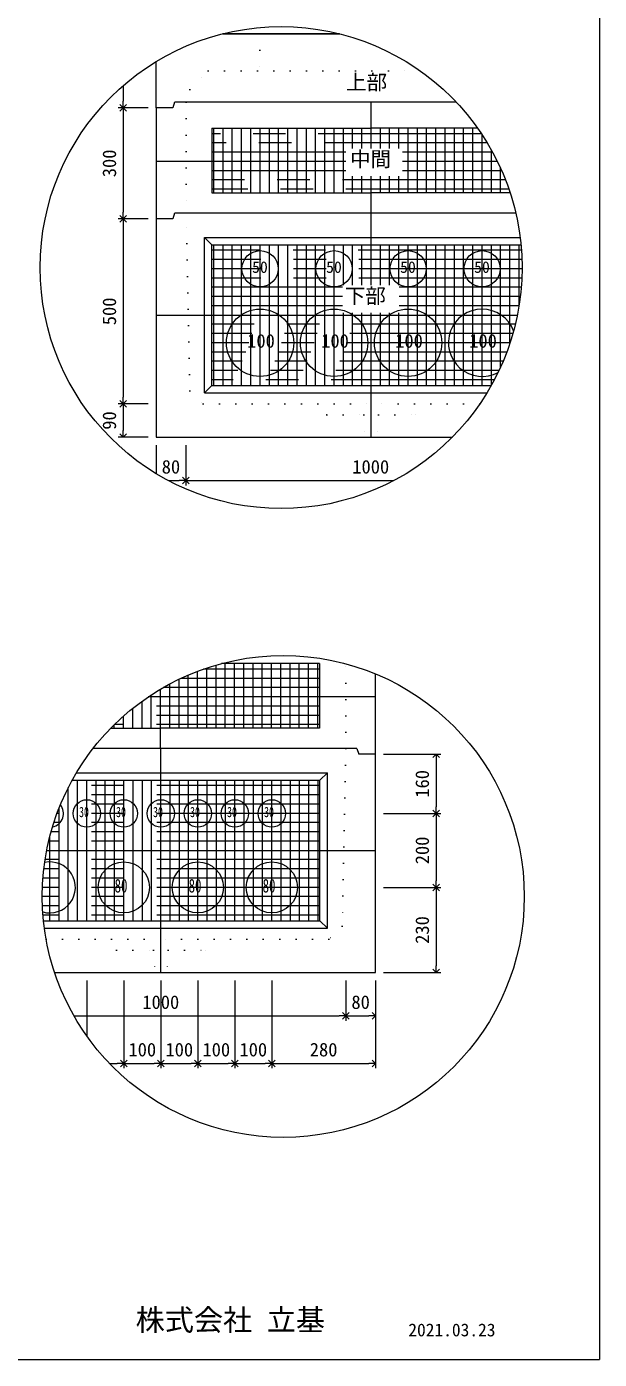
# Model space of a CAD drawing. Units: millimetres, scale not verified. Extents: x -4890 to 18495, y -2304 to 2304.
# Drawn here: x -2944 to -1830, y -1971 to 623 of the extents above; entities that cross this region are included whole.
import ezdxf
from ezdxf.enums import TextEntityAlignment as Align

# ---------------------------------------------------------------- set-up
doc = ezdxf.new("R2010")
doc.units = ezdxf.units.MM
doc.header["$LTSCALE"] = 10
for name, pattern in [('DASHED1', [1.8, 1.2, -0.6]), ('USER2', [50.8, 31.75, -6.35, 6.35, -6.35]), ('USER5', [3.185, 0.01, -3.175])]:
    doc.linetypes.add(name, pattern=pattern)
for name, color, linetype, lineweight in [('0-2_waku', 7, 'Continuous', 18), ('0-3_gaikei', 7, 'Continuous', 18), ('0-4_kakure', 7, 'DASHED1', 5), ('0-5_sunpou', 7, 'Continuous', 5), ('0-8_hole', 7, 'Continuous', 18), ('0-9_uchigawa', 6, 'Continuous', 18), ('0-E_文字１', 7, 'Continuous', 18), ('0-F_コア部分\u3000寸法補助線3', 150, 'USER2', 18), ('1-0_コア部分\u3000寸法補助線2', 150, 'USER2', 18), ('1-1_コア部分\u3000中心補助線', 1, 'Continuous', 18), ('1-2_コア部分\u3000寸法補助線', 7, 'USER2', 5), ('1-3_uchigawa2', 6, 'USER2', 18)]:
    doc.layers.add(name, color=color, linetype=linetype, lineweight=lineweight)
doc.styles.add('ＭＳ ゴシック', font='')
doc.styles.get('ＭＳ ゴシック').set_extended_font_data('MS Gothic')

# ---------------------------------------------------------------- blocks, each defined once
blk = doc.blocks.new('_Open90')
at = {"layer": '0-5_sunpou'}
blk.add_line((0, 0), (-1, 0), dxfattribs=at)
blk.add_lwpolyline([(-0.5, 0.5), (0, 0), (-0.5, -0.5)], dxfattribs=at)

msp = doc.modelspace()

# ---------------------------------------------------------------- linework, layer by layer
at = {"layer": '0-2_waku'}
for p in [(-1830, 2304.44), (-4890, -1970.56), (-4890, -1970.56), (-4890, -1970.56), (-4890, -1970.56)]:
    msp.add_line(p, (-1830, -1970.56), dxfattribs=at)
at = {"layer": '0-3_gaikei'}
for p, q in [((-2562.74, 608.8), (-2508.7, 608.8)), ((-2562.74, 608.8), (-2508.7, 608.8)), ((-2562.74, 608.8), (-2508.7, 608.8)), ((-2335.65, 608.8), (-2562.74, 608.8)), ((-2562.7, 608.8), (-2335.65, 608.8)), ((-2562.7, 608.8), (-2335.65, 608.8)), ((-2692.3, 464.8), (-2692.3, 554.81)), ((-2656.3, 475.6), (-2659.9, 464.8)), ((-2274.09, 475.6), (-2655.69, 475.6)), ((-2108.11, 475.6), (-2274.7, 475.6)), ((-2692.3, 464.8), (-2692.3, -176)), ((-2659.9, 464.8), (-2692.3, 464.8)), ((-2659.9, 464.8), (-2692.3, 464.8)), ((-2656.3, 259.6), (-2659.9, 248.8)), ((-2274.09, 259.6), (-2655.69, 259.6)), ((-1992.39, 259.6), (-2274.7, 259.6)), ((-2659.9, 248.8), (-2692.3, 248.8)), ((-2659.9, 248.8), (-2692.3, 248.8)), ((-2692.3, -176), (-2115.99, -176)), ((-2692.3, -176), (-2115.99, -176)), ((-2692.3, -176), (-2115.99, -176)), ((-2265.6, -994.59), (-2265.6, -636.63)), ((-2301.6, -782.19), (-2298, -792.99)), ((-2265.6, -792.99), (-2298, -792.99))]:
    msp.add_line(p, q, dxfattribs=at)
for points in [[(-2889.91, -1217.79), (-2265.6, -1217.79), (-2265.6, -792.99)], [(-2880.76, -1217.79), (-2265.6, -1217.79), (-2265.6, -792.99)], [(-2301.6, -782.19), (-2683.2, -782.19), (-2815.26, -782.19)]]:
    msp.add_lwpolyline(points, dxfattribs=at)
at = {"layer": '0-4_kakure', "linetype": 'USER5', "lineweight": 18}
for p, q in [((-2490.7, 608.8), (-2490.7, 620.92)), ((-2490.7, 608.8), (-2490.7, 536.8)), ((-2626.89, 500.8), (-2590.89, 536.8)), ((-2590.89, 536.8), (-2178.61, 536.8)), ((-2626.89, 500.8), (-2634.09, 475.6)), ((-2634.09, 475.6), (-2634.09, 259.6)), ((-2626.65, -86), (-2634.09, 259.6)), ((-2626.65, -86), (-2600.91, -111.2)), ((-2600.91, -111.2), (-2274.09, -111.2)), ((-2360.49, -132.8), (-2382.09, -111.2)), ((-2062.44, -111.2), (-2274.09, -111.2)), ((-2187.69, -132.8), (-2166.09, -111.2)), ((-2360.49, -132.8), (-2288.49, -132.8)), ((-2288.49, -132.8), (-2285.61, -176)), ((-2259.69, -132.8), (-2262.57, -176)), ((-2259.69, -132.8), (-2187.69, -132.8)), ((-2323.2, -782.19), (-2323.2, -617.05)), ((-2323.2, -782.19), (-2330.63, -1127.79)), ((-2330.63, -1127.79), (-2356.38, -1152.99)), ((-2906.43, -1152.99), (-2683.2, -1152.99)), ((-2769.6, -1174.59), (-2791.2, -1152.99)), ((-2356.38, -1152.99), (-2683.2, -1152.99)), ((-2596.8, -1174.59), (-2575.2, -1152.99)), ((-2769.6, -1174.59), (-2697.6, -1174.59)), ((-2697.6, -1174.59), (-2694.72, -1217.79)), ((-2668.8, -1174.59), (-2671.68, -1217.79)), ((-2668.8, -1174.59), (-2596.8, -1174.59))]:
    msp.add_line(p, q, dxfattribs=at)
at = {"layer": '0-5_sunpou', "color": 150, "lineweight": 18}
for p, q in [((-2756.61, 507.92), (-2756.61, 477.76)), ((-2708.14, 464.8), (-2765.97, 464.8)), ((-2723.98, 464.8), (-2765.97, 464.8)), ((-2756.61, 451.84), (-2756.61, 261.76)), ((-2708.14, 248.8), (-2765.97, 248.8)), ((-2708.14, 248.8), (-2765.97, 248.8)), ((-2756.61, 235.84), (-2756.61, -98.24)), ((-2708.14, -111.2), (-2765.97, -111.2)), ((-2723.98, -111.2), (-2765.97, -111.2)), ((-2756.61, -124.16), (-2756.61, -163.04)), ((-2708.14, -176), (-2765.97, -176)), ((-2692.3, -191.84), (-2692.3, -247.05)), ((-2634.7, -191.84), (-2634.7, -269.9)), ((-2634.7, -191.84), (-2634.7, -269.9)), ((-2668.52, -260.54), (-2647.66, -260.54)), ((-2621.74, -260.54), (-2229.88, -260.54)), ((-2249.76, -792.99), (-2138.44, -792.99)), ((-2147.8, -805.95), (-2147.8, -895.23)), ((-2249.76, -908.19), (-2138.44, -908.19)), ((-2249.76, -908.19), (-2138.44, -908.19)), ((-2147.8, -921.15), (-2147.8, -1039.23)), ((-2249.76, -1052.19), (-2138.44, -1052.19)), ((-2249.76, -1052.19), (-2138.44, -1052.19)), ((-2147.8, -1065.15), (-2147.8, -1204.83)), ((-2249.76, -1217.79), (-2138.44, -1217.79)), ((-2827.2, -1233.63), (-2827.2, -1341.43)), ((-2755.2, -1233.63), (-2755.2, -1404.08)), ((-2755.2, -1233.63), (-2755.2, -1404.08)), ((-2683.2, -1233.63), (-2683.2, -1404.08)), ((-2683.2, -1233.63), (-2683.2, -1404.08)), ((-2611.2, -1233.63), (-2611.2, -1404.08)), ((-2611.2, -1233.63), (-2611.2, -1404.08)), ((-2539.2, -1233.63), (-2539.2, -1404.08)), ((-2539.2, -1233.63), (-2539.2, -1404.08)), ((-2467.2, -1233.63), (-2467.2, -1404.08)), ((-2467.2, -1233.63), (-2467.2, -1404.08)), ((-2323.2, -1233.63), (-2323.2, -1311.69)), ((-2323.2, -1233.63), (-2323.2, -1311.69)), ((-2265.6, -1233.63), (-2265.6, -1311.69)), ((-2265.6, -1233.63), (-2265.6, -1404.08)), ((-2852.16, -1302.33), (-2336.16, -1302.33)), ((-2310.24, -1302.33), (-2278.56, -1302.33)), ((-2783.06, -1394.72), (-2768.16, -1394.72)), ((-2742.24, -1394.72), (-2696.16, -1394.72)), ((-2670.24, -1394.72), (-2624.16, -1394.72)), ((-2598.24, -1394.72), (-2552.16, -1394.72)), ((-2526.24, -1394.72), (-2480.16, -1394.72)), ((-2454.24, -1394.72), (-2278.56, -1394.72))]:
    msp.add_line(p, q, dxfattribs=at)
for centre in [(-2449.2, 153.88), (-2444.99, -1069.83)]:
    msp.add_circle(centre, 468.88, dxfattribs=at)
at = {"layer": '0-8_hole'}
for centre, radius in [((-2490.09, 151.6), 35.28), ((-2346.09, 151.6), 35.28), ((-2202.09, 151.6), 35.28), ((-2058.09, 151.6), 35.28), ((-2490.09, 7.6), 65.52), ((-2346.09, 7.6), 65.52), ((-2202.09, 7.6), 65.52), ((-2827.2, -908.19), 26.64), ((-2755.2, -908.19), 26.64), ((-2683.2, -908.19), 26.64), ((-2611.2, -908.19), 26.64), ((-2539.2, -908.19), 26.64), ((-2467.2, -908.19), 26.64), ((-2755.2, -1052.19), 49.68), ((-2611.2, -1052.19), 49.68), ((-2467.2, -1052.19), 49.68)]:
    msp.add_circle(centre, radius, dxfattribs=at)
for centre, radius, start, end in [((-2058.09, 7.6), 65.52, 20.66629, 298.32089), ((-2899.2, -908.19), 26.64, 281.59033, 39.2294), ((-2899.2, -1052.19), 49.68, 253.99064, 101.55918)]:
    msp.add_arc(centre, radius, start, end, dxfattribs=at)
at = {"layer": '0-9_uchigawa'}
for p, q in [((-2598.09, 212.8), (-2583.69, 198.4)), ((-2598.09, -89.6), (-2598.09, 212.8)), ((-2583.69, 198.4), (-2274.09, 198.4)), ((-2583.69, -75.2), (-2583.69, 198.4)), ((-2274.09, 198.4), (-1982.44, 198.4)), ((-2598.09, -89.6), (-2583.69, -75.2)), ((-2583.69, -75.2), (-2040.09, -75.2)), ((-2598.09, -89.6), (-2048.49, -89.6)), ((-2359.2, -1131.39), (-2359.2, -828.99)), ((-2373.6, -1116.99), (-2373.6, -843.39)), ((-2911.49, -1116.99), (-2373.6, -1116.99)), ((-2909.81, -1131.39), (-2359.2, -1131.39)), ((-2359.2, -1131.39), (-2373.6, -1116.99))]:
    msp.add_line(p, q, dxfattribs=at)
for points in [[(-2598.09, 212.8), (-2274.09, 212.8), (-1984.04, 212.8)], [(-2855.56, -843.39), (-2683.2, -843.39), (-2373.6, -843.39), (-2359.2, -828.99)], [(-2847.28, -828.99), (-2683.2, -828.99), (-2359.2, -828.99)]]:
    msp.add_lwpolyline(points, dxfattribs=at)
at = {"layer": '0-F_コア部分\u3000寸法補助線3'}
for p, q in [((-2580.09, 299.2), (-2580.09, 425.2)), ((-2544.09, 299.2), (-2544.09, 425.2)), ((-2508.09, 299.2), (-2508.09, 425.2)), ((-2472.09, 299.2), (-2472.09, 425.2)), ((-2436.09, 299.2), (-2436.09, 425.2)), ((-2400.09, 299.2), (-2400.09, 425.2)), ((-2364.09, 299.2), (-2364.09, 425.2)), ((-2328.09, 299.2), (-2328.09, 425.2)), ((-2292.09, 385.43), (-2292.09, 425.2)), ((-2256.09, 385.43), (-2256.09, 425.2)), ((-2220.09, 385.43), (-2220.09, 425.2)), ((-2184.09, 299.2), (-2184.09, 425.2)), ((-2148.09, 299.2), (-2148.09, 425.2)), ((-2112.09, 299.2), (-2112.09, 425.2)), ((-2076.09, 299.2), (-2076.09, 425.2)), ((-2323.08, 378.4), (-2583.69, 378.4)), ((-2037.57, 378.4), (-2212.92, 378.4)), ((-2040.09, 299.2), (-2040.09, 382.96)), ((-2323.08, 342.4), (-2583.69, 342.4)), ((-2019.89, 342.4), (-2212.92, 342.4)), ((-2292.09, 299.2), (-2292.09, 331.53)), ((-2256.09, 299.2), (-2256.09, 331.53)), ((-2220.09, 299.2), (-2220.09, 331.53)), ((-2004.09, 299.2), (-2004.09, 301.27)), ((-1981.53, 187.6), (-2583.69, 187.6)), ((-2580.09, -75.2), (-2580.09, 198.4)), ((-2544.09, -75.2), (-2544.09, 198.4)), ((-2508.09, -75.2), (-2508.09, 198.4)), ((-2472.09, -75.2), (-2472.09, 198.4)), ((-2436.09, -75.2), (-2436.09, 198.4)), ((-2400.09, -75.2), (-2400.09, 198.4)), ((-2364.09, -75.2), (-2364.09, 198.4)), ((-2328.09, 119.63), (-2328.09, 198.4)), ((-2292.09, 119.63), (-2292.09, 198.4)), ((-2256.09, 119.63), (-2256.09, 198.4)), ((-2220.09, 119.63), (-2220.09, 198.4)), ((-2184.09, -75.2), (-2184.09, 198.4)), ((-2148.09, -75.2), (-2148.09, 198.4)), ((-2112.09, -75.2), (-2112.09, 198.4)), ((-2076.09, -75.2), (-2076.09, 198.4)), ((-2040.09, -75.2), (-2040.09, 198.4)), ((-2004.09, 6.5), (-2004.09, 198.4)), ((-1980.32, 151.6), (-2583.69, 151.6)), ((-2329.71, 115.6), (-2583.69, 115.6)), ((-1981.88, 115.6), (-2219.55, 115.6)), ((-2329.71, 79.6), (-2583.69, 79.6)), ((-1986.24, 79.6), (-2219.55, 79.6)), ((-2328.09, -75.2), (-2328.09, 65.73)), ((-2292.09, -75.2), (-2292.09, 65.73)), ((-2256.09, -75.2), (-2256.09, 65.73)), ((-2220.09, -75.2), (-2220.09, 65.73)), ((-1993.47, 43.6), (-2583.69, 43.6)), ((-2003.72, 7.6), (-2583.69, 7.6)), ((-2017.2, -28.4), (-2583.69, -28.4)), ((-2034.23, -64.4), (-2583.69, -64.4)), ((-2557.81, -742.59), (-2557.81, -616.59)), ((-2521.81, -742.59), (-2521.81, -616.59)), ((-2485.81, -742.59), (-2485.81, -616.59)), ((-2449.81, -742.59), (-2449.81, -616.59)), ((-2413.81, -742.59), (-2413.81, -616.59)), ((-2377.81, -742.59), (-2377.81, -616.59)), ((-2629.81, -742.59), (-2629.81, -638.92)), ((-2593.81, -742.59), (-2593.81, -625.2)), ((-2374.21, -663.39), (-2678.75, -663.39)), ((-2665.81, -742.59), (-2665.81, -656.21)), ((-2374.21, -699.39), (-2732.41, -699.39)), ((-2701.81, -742.59), (-2701.81, -677.55)), ((-2737.81, -742.59), (-2737.81, -703.64)), ((-2773.81, -742.59), (-2773.81, -735.59)), ((-2373.6, -854.19), (-2861.33, -854.19)), ((-2845.2, -1116.99), (-2845.2, -843.39)), ((-2809.2, -1116.99), (-2809.2, -843.39)), ((-2773.2, -1116.99), (-2773.2, -843.39)), ((-2737.2, -1116.99), (-2737.2, -843.39)), ((-2701.2, -1116.99), (-2701.2, -843.39)), ((-2665.2, -1116.99), (-2665.2, -843.39)), ((-2629.2, -1116.99), (-2629.2, -843.39)), ((-2593.2, -1116.99), (-2593.2, -843.39)), ((-2557.2, -1116.99), (-2557.2, -843.39)), ((-2521.2, -1116.99), (-2521.2, -843.39)), ((-2485.2, -1116.99), (-2485.2, -843.39)), ((-2449.2, -1116.99), (-2449.2, -843.39)), ((-2413.2, -1116.99), (-2413.2, -843.39)), ((-2377.2, -1116.99), (-2377.2, -843.39)), ((-2881.2, -1116.99), (-2881.2, -897.88)), ((-2373.6, -890.19), (-2878.08, -890.19)), ((-2373.6, -926.19), (-2891.32, -926.19)), ((-2373.6, -962.19), (-2901.34, -962.19)), ((-2373.6, -998.19), (-2908.36, -998.19)), ((-2373.6, -1034.19), (-2912.51, -1034.19)), ((-2373.6, -1070.19), (-2913.86, -1070.19)), ((-2373.6, -1106.19), (-2912.45, -1106.19))]:
    msp.add_line(p, q, dxfattribs=at)
at = {"layer": '1-0_コア部分\u3000寸法補助線2'}
for p, q in [((-2562.09, 299.2), (-2562.09, 425.2)), ((-2526.09, 299.2), (-2526.09, 425.2)), ((-2490.09, 299.2), (-2490.09, 425.2)), ((-2454.09, 299.2), (-2454.09, 425.2)), ((-2382.09, 299.2), (-2382.09, 425.2)), ((-2310.09, 385.43), (-2310.09, 425.2)), ((-2238.09, 385.43), (-2238.09, 425.2)), ((-2166.09, 299.2), (-2166.09, 425.2)), ((-2094.09, 299.2), (-2094.09, 425.2)), ((-2047.91, 396.4), (-2583.69, 396.4)), ((-2022.09, 299.2), (-2022.09, 347.33)), ((-2012.43, 324.4), (-2583.69, 324.4)), ((-2310.09, 299.2), (-2310.09, 331.53)), ((-2238.09, 299.2), (-2238.09, 331.53)), ((-2526.09, -75.2), (-2526.09, 198.4)), ((-2490.09, -75.2), (-2490.09, 198.4)), ((-2454.09, -75.2), (-2454.09, 198.4)), ((-2382.09, -75.2), (-2382.09, 198.4)), ((-2310.09, 119.63), (-2310.09, 198.4)), ((-2238.09, 119.63), (-2238.09, 198.4)), ((-2166.09, -75.2), (-2166.09, 198.4)), ((-2094.09, -75.2), (-2094.09, 198.4)), ((-2022.09, -39.57), (-2022.09, 198.4)), ((-1980.58, 169.6), (-2583.69, 169.6)), ((-2329.71, 97.6), (-2583.69, 97.6)), ((-1983.71, 97.6), (-2219.55, 97.6)), ((-2310.09, -75.2), (-2310.09, 65.73)), ((-2238.09, -75.2), (-2238.09, 65.73)), ((-1998.21, 25.6), (-2583.69, 25.6)), ((-2025.25, -46.4), (-2583.69, -46.4)), ((-2575.81, -742.59), (-2575.81, -619.58)), ((-2503.81, -742.59), (-2503.81, -616.59)), ((-2431.81, -742.59), (-2431.81, -616.59)), ((-2647.81, -742.59), (-2647.81, -647.09)), ((-2374.21, -645.39), (-2644.21, -645.39)), ((-2719.81, -742.59), (-2719.81, -689.94)), ((-2374.21, -717.39), (-2754.22, -717.39)), ((-2791.2, -1116.99), (-2791.2, -843.39)), ((-2719.2, -1116.99), (-2719.2, -843.39)), ((-2647.2, -1116.99), (-2647.2, -843.39)), ((-2575.2, -1116.99), (-2575.2, -843.39)), ((-2503.2, -1116.99), (-2503.2, -843.39)), ((-2431.2, -1116.99), (-2431.2, -843.39)), ((-2373.6, -872.19), (-2870.17, -872.19)), ((-2863.2, -1116.99), (-2863.2, -857.83)), ((-2899.2, -1116.99), (-2899.2, -953.47)), ((-2373.6, -944.19), (-2896.72, -944.19)), ((-2373.6, -1016.19), (-2910.79, -1016.19)), ((-2373.6, -1088.19), (-2913.51, -1088.19))]:
    msp.add_line(p, q, dxfattribs=at)
at = {"layer": '1-1_コア部分\u3000中心補助線'}
for p, q in [((-2274.09, 385.43), (-2274.09, 475.6)), ((-2323.08, 360.4), (-2692.3, 360.4)), ((-2028.25, 360.4), (-2212.92, 360.4)), ((-2274.09, 259.6), (-2274.09, 331.53)), ((-2274.09, 119.63), (-2274.09, 259.6)), ((-2691.69, 61.6), (-1989.49, 61.6)), ((-2274.09, -176), (-2274.09, 65.73)), ((-2683.81, -782.19), (-2683.81, -666.34)), ((-2266.82, -681.39), (-2707.58, -681.39)), ((-2683.2, -1217.79), (-2683.2, -782.19)), ((-2905.21, -980.19), (-2265.6, -980.19))]:
    msp.add_line(p, q, dxfattribs=at)
at = {"layer": '1-2_コア部分\u3000寸法補助線'}
for p, q in [((-2562.09, 299.2), (-2562.09, 425.2)), ((-2490.09, 299.2), (-2490.09, 425.2)), ((-2418.09, 299.2), (-2418.09, 425.2)), ((-2346.09, 299.2), (-2346.09, 425.2)), ((-2202.09, 299.2), (-2202.09, 425.2)), ((-2130.09, 299.2), (-2130.09, 425.2)), ((-2059.36, 414.4), (-2583.69, 414.4)), ((-2058.09, 299.2), (-2058.09, 412.49)), ((-2005.82, 306.4), (-2583.69, 306.4)), ((-2562.09, -75.2), (-2562.09, 198.4)), ((-2490.09, -75.2), (-2490.09, 198.4)), ((-2418.09, -75.2), (-2418.09, 198.4)), ((-2346.09, -75.2), (-2346.09, 198.4)), ((-2202.09, -75.2), (-2202.09, 198.4)), ((-2130.09, -75.2), (-2130.09, 198.4)), ((-2058.09, -75.2), (-2058.09, 198.4)), ((-1986.09, 80.57), (-1986.09, 198.4)), ((-1980.76, 133.6), (-2583.69, 133.6)), ((-2010.04, -10.4), (-2583.69, -10.4)), ((-2539.81, -742.59), (-2539.81, -616.59)), ((-2467.81, -742.59), (-2467.81, -616.59)), ((-2395.81, -742.59), (-2395.81, -616.59)), ((-2611.81, -742.59), (-2611.81, -631.64)), ((-2374.21, -627.39), (-2600.18, -627.39)), ((-2755.81, -742.59), (-2755.81, -718.79)), ((-2374.21, -735.39), (-2773.61, -735.39)), ((-2827.2, -1116.99), (-2827.2, -843.39)), ((-2755.2, -1116.99), (-2755.2, -843.39)), ((-2611.2, -1116.99), (-2611.2, -843.39)), ((-2539.2, -1116.99), (-2539.2, -843.39)), ((-2467.2, -1116.99), (-2467.2, -843.39)), ((-2395.2, -1116.99), (-2395.2, -843.39)), ((-2373.6, -908.19), (-2885.12, -908.19)), ((-2899.2, -1116.99), (-2899.2, -953.47)), ((-2373.6, -1052.19), (-2913.53, -1052.19))]:
    msp.add_line(p, q, dxfattribs=at)
at = {"layer": '1-3_uchigawa2'}
for p, q in [((-2583.69, 425.2), (-2274.09, 425.2)), ((-2583.69, 425.2), (-2583.69, 299.2)), ((-2066.79, 425.2), (-2274.09, 425.2)), ((-2583.69, 299.2), (-2274.09, 299.2)), ((-2003.41, 299.2), (-2274.09, 299.2)), ((-2374.21, -616.59), (-2565.04, -616.59)), ((-2374.21, -616.59), (-2374.21, -742.59)), ((-2780.78, -742.59), (-2683.81, -742.59)), ((-2374.21, -742.59), (-2683.81, -742.59))]:
    msp.add_line(p, q, dxfattribs=at)

# ---------------------------------------------------------------- block references
at = {"layer": '0-5_sunpou', "xscale": 12.96, "yscale": 12.96}
for p, rotation in [((-2756.61, 464.8), 270), ((-2756.61, 464.8), 90), ((-2756.61, 248.8), 270), ((-2756.61, 248.8), 90), ((-2756.61, -111.2), 270), ((-2756.61, -111.2), 90), ((-2756.61, -176), 270), ((-2634.7, -260.54), 180), ((-2147.8, -792.99), 90), ((-2147.8, -908.19), 270), ((-2147.8, -908.19), 90), ((-2147.8, -1052.19), 270), ((-2147.8, -1052.19), 90), ((-2147.8, -1217.79), 270), ((-2323.2, -1302.33), 180), ((-2755.2, -1394.72), 180), ((-2683.2, -1394.72), 180), ((-2611.2, -1394.72), 180), ((-2539.2, -1394.72), 180), ((-2467.2, -1394.72), 180)]:
    msp.add_blockref('_Open90', p, dxfattribs=dict(at, rotation=rotation))
for p in [(-2634.7, -260.54), (-2323.2, -1302.33), (-2265.6, -1302.33), (-2755.2, -1394.72), (-2683.2, -1394.72), (-2611.2, -1394.72), (-2539.2, -1394.72), (-2467.2, -1394.72), (-2265.6, -1394.72)]:
    msp.add_blockref('_Open90', p, dxfattribs=at)

# ---------------------------------------------------------------- texts
at = {"layer": '0-5_sunpou', "style": 'ＭＳ ゴシック'}
for s, p in [('300', (-2762.37, 329.8)), ('500', (-2762.37, 41.8)), ('90', (-2762.37, -161.6)), ('160', (-2153.56, -877.59)), ('200', (-2153.56, -1007.19)), ('230', (-2153.56, -1161.99))]:
    msp.add_text(s, height=26.39, rotation=90, dxfattribs=at).set_placement(p, align=Align.BOTTOM_LEFT)
for s, p in [('80', (-2681.5, -254.78)), ('1000', (-2310.7, -254.78)), ('1000', (-2719.2, -1296.57)), ('80', (-2312.4, -1296.57)), ('100', (-2746.2, -1388.96)), ('100', (-2674.2, -1388.96)), ('100', (-2602.2, -1388.96)), ('100', (-2530.2, -1388.96)), ('280', (-2393.4, -1388.96))]:
    msp.add_text(s, height=26.39, dxfattribs=at).set_placement(p, align=Align.BOTTOM_LEFT)
at = {"layer": '0-E_文字１', "style": 'ＭＳ ゴシック'}
for s, height, p in [('上部', 29.33, (-2322.89, 491.17)), ('中間', 29.33, (-2315.17, 341.7)), ('50', 22.43, (-2505.63, 136.96)), ('50', 22.43, (-2361.63, 136.96)), ('50', 22.43, (-2217.63, 136.96)), ('50', 22.43, (-2073.63, 136.96)), ('下部', 29.33, (-2325.4, 75.45)), ('100', 26.39, (-2515.25, -9.81)), ('100', 26.39, (-2371.25, -9.81)), ('100', 26.39, (-2227.25, -9.81)), ('100', 26.39, (-2083.25, -9.81)), ('株式会社 立基', 41.57, (-2732.23, -1927.07)), ('2021.03.23', 24.94, (-2201.71, -1933.28))]:
    msp.add_text(s, height=height, dxfattribs=at).set_placement(p, align=Align.BOTTOM_LEFT)
at = {"layer": '0-E_文字１', "style": 'ＭＳ ゴシック', "width": 0.7}
for s, height, p in [('30', 20.19, (-2842.32, -921.53)), ('30', 20.19, (-2770.32, -921.53)), ('30', 20.19, (-2698.32, -921.53)), ('30', 20.19, (-2626.32, -921.53)), ('30', 20.19, (-2554.32, -921.53)), ('30', 20.19, (-2482.32, -921.53)), ('80', 26.39, (-2773.25, -1069.96)), ('80', 26.39, (-2629.25, -1069.96)), ('80', 26.39, (-2485.25, -1069.96))]:
    msp.add_text(s, height=height, dxfattribs=at).set_placement(p, align=Align.BOTTOM_LEFT)

doc.saveas('drawing.dxf')
